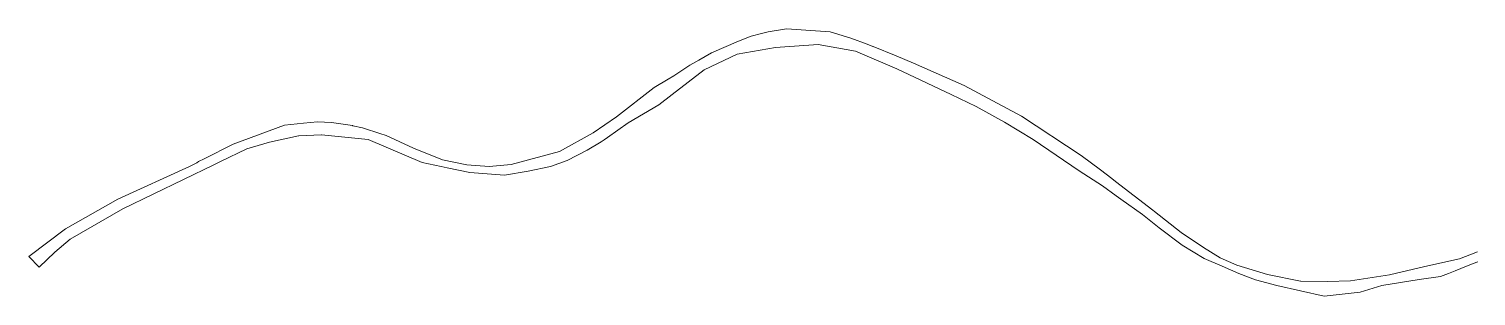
# Model space of a CAD drawing. Header units: metres. Extents: x 244561 to 254068, y 6159332 to 6162744.
# Drawn here: x 244561 to 249314, y 6159661 to 6160540 of the extents above; entities that cross this region are included whole.
import ezdxf

# ---------------------------------------------------------------- set-up
doc = ezdxf.new("R2010")
doc.units = ezdxf.units.M
doc.layers.add('Cadastre Developer_SP_NEW', color=92, linetype='Continuous', lineweight=15)
doc.layers.add('Cadastre Land Parcels_SP_EXT', color=118, linetype='Continuous', lineweight=15)

msp = doc.modelspace()

# ---------------------------------------------------------------- linework, layer by layer
at = {"layer": 'Cadastre Developer_SP_NEW', "linetype": 'Continuous'}
msp.add_lwpolyline([(249318.8887, 6159806.3466), (249260.4427, 6159783.684), (249146.0211, 6159758.1898), (249029.753, 6159730.1112), (248901.834, 6159711.3001), (248826.9249, 6159708.3175), (248738.4076, 6159709.4347), (248737.308, 6159709.4485), (248628.7779, 6159731.7576), (248528.9632, 6159761.8912), (248473.7495, 6159786.6885), (248419.6017, 6159820.4082), (248345.3865, 6159870.1953), (248258.0327, 6159938.7483), (248252.9506, 6159943.3933), (248130.5362, 6160037.6385), (248117.652, 6160047.5587), (248081.2568, 6160075.5776), (248017.6693, 6160123.3867), (247821.3412, 6160252.4624), (247632.8474, 6160353.1067), (247466.7252, 6160427.1592), (247409.7067, 6160450.6661), (247334.1526, 6160481.8125), (247333.3216, 6160482.0117), (247314.2249, 6160489.3713), (247260.9292, 6160509.559), (247192.9558, 6160529.788), (247049.0438, 6160539.6075), (246988.946, 6160530.1887), (246967.0187, 6160524.5387), (246933.4772, 6160515.8979), (246892.01, 6160499.4393), (246803.4425, 6160461.2586), (246761.8266, 6160437.203), (246731.6598, 6160419.7642), (246678.7248, 6160385.5829), (246660.5501, 6160373.8482), (246614.8726, 6160347.057), (246491.3265, 6160250.0692), (246414.7139, 6160197.56), (246303.9391, 6160136.5599), (246145.0606, 6160093.7737), (246072.2484, 6160086.5503), (245998.9744, 6160092.7477), (245919.0065, 6160108.8622), (245823.8378, 6160147.317), (245734.2748, 6160188.701), (245730.4678, 6160190.3724), (245717.142, 6160194.6674), (245656.9284, 6160214.0204), (245624.8967, 6160220.995), (245623.3507, 6160221.3335), (245554.2088, 6160231.3306), (245508.1512, 6160233.4811), (245462.7564, 6160229.8509), (245400.2824, 6160222.7812), (245231.8465, 6160160.731), (245135.9567, 6160112.3405), (245118.0483, 6160103.1853), (245111.9485, 6160099.1902), (245087.9796, 6160086.9725), (244853.1351, 6159979.5174), (244680.4169, 6159882.3627), (244560.803, 6159791.1899), (244594.5595, 6159756.1864), (244645.4766, 6159805.4477), (244695.7468, 6159848.2508), (244868.8331, 6159947.4118), (245167.8694, 6160092.6845), (245189.5894, 6160103.2754), (245276.5388, 6160144.7796), (245350.9473, 6160167.0479), (245445.9844, 6160187.4019), (245447.7047, 6160187.4862), (245520.4722, 6160191.027), (245522.1153, 6160191.1053), (245674.9257, 6160175.5173), (245852.5699, 6160099.9258), (245914.9375, 6160086.7684), (245934.679, 6160082.6489), (246009.2245, 6160066.9402), (246123.1829, 6160058.8655), (246200.99, 6160071.2217), (246274.3091, 6160086.6732), (246328.3335, 6160106.7007), (246394.7315, 6160140.3907), (246440.6452, 6160168.52), (246450.2963, 6160174.4479), (246461.8113, 6160182.6463), (246529.3718, 6160230.8003), (246629.9349, 6160289.6291), (246673.8051, 6160323.4472), (246779.1301, 6160404.6373), (246887.4966, 6160456.6841), (247012.6649, 6160478.104), (247152.8089, 6160488.6098), (247276.1534, 6160466.1238), (247411.3042, 6160407.7672), (247590.3979, 6160324.2893), (247672.7627, 6160283.9389), (247765.2957, 6160233.2854), (247859.3524, 6160175.1939), (248010.2419, 6160073.0035), (248087.3289, 6160022.8404), (248131.8117, 6159990.9354), (248147.5073, 6159979.6779), (248218.4435, 6159928.7975), (248273.2449, 6159885.0724), (248349.5395, 6159827.7066), (248421.7028, 6159784.2287), (248480.7276, 6159759.5188), (248535.3068, 6159734.7072), (248589.7982, 6159713.7065), (248660.1075, 6159695.6095), (248815.803, 6159660.5394), (248934.208, 6159673.7994), (249004.5026, 6159695.2133), (249127.9459, 6159715.1939), (249197.6134, 6159725.0474), (249223.448, 6159734.5353), (249245.6787, 6159743.4942), (249264.1535, 6159751.2254), (249304.642, 6159768.1682), (249319.9246, 6159772.9624)], dxfattribs=at)
at = {"layer": 'Cadastre Land Parcels_SP_EXT', "linetype": 'Continuous'}
msp.add_lwpolyline([(249318.8887, 6159806.3466), (249260.4427, 6159783.684), (249146.0211, 6159758.1898), (249029.753, 6159730.1112), (248901.834, 6159711.3001), (248826.9249, 6159708.3175), (248738.4076, 6159709.4347), (248737.308, 6159709.4485), (248628.7779, 6159731.7576), (248528.9632, 6159761.8912), (248473.7495, 6159786.6885), (248419.6017, 6159820.4082), (248345.3865, 6159870.1953), (248258.0327, 6159938.7483), (248252.9506, 6159943.3933), (248130.5362, 6160037.6385), (248117.652, 6160047.5587), (248081.2568, 6160075.5776), (248017.6693, 6160123.3867), (247821.3412, 6160252.4624), (247632.8474, 6160353.1067), (247466.7252, 6160427.1592), (247409.7067, 6160450.6661), (247334.1526, 6160481.8125), (247333.3216, 6160482.0117), (247314.2249, 6160489.3713), (247260.9292, 6160509.559), (247192.9558, 6160529.788), (247049.0438, 6160539.6075), (246988.946, 6160530.1887), (246967.0187, 6160524.5387), (246933.4772, 6160515.8979), (246892.01, 6160499.4393), (246803.4425, 6160461.2586), (246761.8266, 6160437.203), (246731.6598, 6160419.7642), (246678.7248, 6160385.5829), (246660.5501, 6160373.8482), (246614.8726, 6160347.057), (246491.3265, 6160250.0692), (246414.7139, 6160197.56), (246303.9391, 6160136.5599), (246145.0606, 6160093.7737), (246072.2484, 6160086.5503), (245998.9744, 6160092.7477), (245919.0065, 6160108.8622), (245823.8378, 6160147.317), (245734.2748, 6160188.701), (245730.4678, 6160190.3724), (245717.142, 6160194.6674), (245656.9284, 6160214.0204), (245624.8967, 6160220.995), (245623.3507, 6160221.3335), (245554.2088, 6160231.3306), (245508.1512, 6160233.4811), (245462.7564, 6160229.8509), (245400.2824, 6160222.7812), (245231.8465, 6160160.731), (245135.9567, 6160112.3405), (245118.0483, 6160103.1853), (245111.9485, 6160099.1902), (245087.9796, 6160086.9725), (244853.1351, 6159979.5174), (244680.4169, 6159882.3627), (244560.803, 6159791.1899), (244594.5595, 6159756.1864), (244645.4766, 6159805.4477), (244695.7468, 6159848.2508), (244868.8331, 6159947.4118), (245167.8694, 6160092.6845), (245189.5894, 6160103.2754), (245276.5388, 6160144.7796), (245350.9473, 6160167.0479), (245445.9844, 6160187.4019), (245447.7047, 6160187.4862), (245520.4722, 6160191.027), (245522.1153, 6160191.1053), (245674.9257, 6160175.5173), (245852.5699, 6160099.9258), (245914.9375, 6160086.7684), (245934.679, 6160082.6489), (246009.2245, 6160066.9402), (246123.1829, 6160058.8655), (246200.99, 6160071.2217), (246274.3091, 6160086.6732), (246328.3335, 6160106.7007), (246394.7315, 6160140.3907), (246440.6452, 6160168.52), (246450.2963, 6160174.4479), (246461.8113, 6160182.6463), (246529.3718, 6160230.8003), (246629.9349, 6160289.6291), (246673.8051, 6160323.4472), (246779.1301, 6160404.6373), (246887.4966, 6160456.6841), (247012.6649, 6160478.104), (247152.8089, 6160488.6098), (247276.1534, 6160466.1238), (247411.3042, 6160407.7672), (247590.3979, 6160324.2893), (247672.7627, 6160283.9389), (247765.2957, 6160233.2854), (247859.3524, 6160175.1939), (248010.2419, 6160073.0035), (248087.3289, 6160022.8404), (248131.8117, 6159990.9354), (248147.5073, 6159979.6779), (248218.4435, 6159928.7975), (248273.2449, 6159885.0724), (248349.5395, 6159827.7066), (248421.7028, 6159784.2287), (248480.7276, 6159759.5188), (248535.3068, 6159734.7072), (248589.7982, 6159713.7065), (248660.1075, 6159695.6095), (248815.803, 6159660.5394), (248934.208, 6159673.7994), (249004.5026, 6159695.2133), (249127.9459, 6159715.1939), (249197.6134, 6159725.0474), (249223.448, 6159734.5353), (249245.6787, 6159743.4942), (249264.1535, 6159751.2254), (249304.642, 6159768.1682), (249319.9246, 6159772.9624)], dxfattribs=at)

doc.saveas('drawing.dxf')
